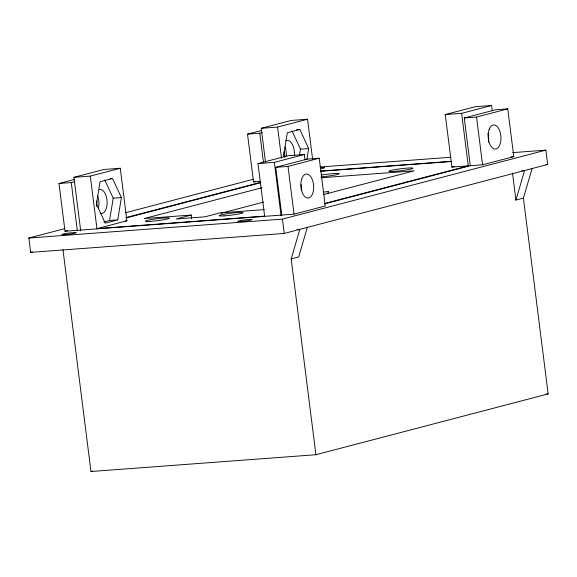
<?xml version="1.0" encoding="UTF-8"?>
<svg xmlns="http://www.w3.org/2000/svg" width="577" height="577" viewBox="0 0 577 577"><rect width="100%" height="100%" fill="white"/><g stroke="black" fill="none" stroke-linecap="round" stroke-linejoin="round"><path stroke-width="0.87" d="M103.752 222.015L109.58 220.493L113.207 198.178L104.725 179.923M117.758 219.88L121.386 197.565L112.529 178.524L100.045 181.791L96.417 204.107L105.274 223.148L117.758 219.88L109.58 220.493M299.513 155.155L300.494 149.147L292.005 130.9M306.856 159.692L308.673 148.534L299.816 129.493L296.542 129.738M62.965 249.74L90.978 471.51L315.922 454.719L291.183 258.922L299.831 229.35L297.141 229.552M307.325 227.388L298.677 256.96L291.183 258.922M532.066 168.556L523.418 198.127L515.925 200.089L524.572 170.518L521.947 170.713M80.701 230.814L73.943 177.327L103.903 169.479L120.268 168.26L126.904 220.789L96.936 228.636L90.3 176.108L120.268 168.26M265.499 162.13L261.222 128.296L291.19 120.449L307.548 119.23L312.611 159.295M281.771 215.07L275.741 167.316L306.957 159.144L319.225 158.228L325.255 205.982L294.039 214.154L65.013 231.254L58.984 183.493L74.584 179.411M260.559 181.373L253.548 181.892L247.511 134.138L261.388 130.51M261.222 128.296L277.58 127.077L307.548 119.23M58.984 183.493L71.252 182.577L74.721 181.676M247.511 134.138L259.78 133.222L262.384 132.544M299.816 129.493L287.332 132.76L283.696 155.076L284.807 157.456M96.936 228.636L264.619 216.115L257.984 163.587L287.945 155.74L304.303 154.521L304.981 159.865M491.59 105.49L461.622 113.337L468.257 165.866L451.899 167.092L445.264 114.556L475.232 106.716L491.59 105.49L492.268 110.842M257.984 163.587L274.342 162.368L304.303 154.521M470.305 165.714L464.269 117.96L495.484 109.789L507.753 108.873L513.79 156.627L482.574 164.798L470.305 165.714L324.288 203.941M275.741 167.316L288.01 166.4L319.225 158.228M464.269 117.96L476.544 117.044L507.753 108.873M512.708 152.616L545.864 150.143L547.674 164.474L284.23 233.44L30.66 252.365L28.85 238.041L64.494 228.708M125.36 212.776L253.166 179.317M65.013 231.254L67.617 230.569M253.548 181.892L255.279 181.438M125.88 217.616L260.602 182.346M126.19 217.918L260.905 182.649M261.857 187.756L144.163 218.568L191.196 215.055L191.643 218.575M30.66 252.365L32.399 251.911M191.196 215.055L176.216 218.979L204.842 216.844L219.823 212.92L264.194 209.61M220.948 213.266L263.66 202.08M323.625 192.062L328.493 191.614M323.524 194.572L414.185 170.835L321.05 177.788M451.899 167.092L454.467 166.414M324.851 203.414L468.257 165.866M28.85 238.041L282.42 219.116L545.864 150.143M90.978 471.51L92.717 471.056M315.922 454.719L548.15 393.918L523.418 198.127M445.264 114.556L461.622 113.337M300.494 149.147L308.673 148.534M73.943 177.327L90.3 176.108M110.077 178.704L111.714 178.581M320.069 166.998L450.889 157.232M320.35 171.066L451.293 161.293M511.157 156.821L513.79 156.627M320.459 171.29L451.38 161.517M545.878 164.604L547.674 164.474M113.207 198.178L121.386 197.565M125.18 220.919L126.904 220.789M546.354 394.055L548.15 393.918M512.52 173.172L515.925 200.089M476.544 117.044L482.574 164.798M328.068 191.73L328.284 193.468M288.01 166.4L294.039 214.154M277.58 127.077L281.518 158.235M282.42 219.116L284.23 233.44M274.342 162.368L281.1 215.856M259.78 133.222L263.465 162.411M71.252 182.577L77.282 230.338M321.591 175.055A12.074 0.988 -7.2 0 1 339.247 173.749A12.074 0.988 -7.2 0 1 320.971 176.865M97.6 195.617A12.074 6.376 85.7 0 1 98.328 208.347M285.002 146.919A12.074 6.376 85.7 0 1 286.17 156.05M99.41 189.465A12.074 6.376 85.7 0 1 107.127 201.755A12.074 6.376 85.7 0 1 100.369 213.346M285.68 140.802A12.074 6.376 85.7 0 1 294.357 155.437M320.79 167.647A7.241 0.591 -7.2 0 1 321.432 168.599M488.041 133.756A12.074 6.376 85.7 0 1 488.467 142.245M301.129 184.618A12.074 6.376 85.7 0 1 301.324 190.085M284.043 151.722A12.074 6.376 85.7 0 1 284.108 156.41M96.792 200.991A12.074 6.376 85.7 0 1 96.712 206.422M224.064 215.87A12.074 0.988 -7.2 0 0 243.004 212.79A12.074 0.988 -7.2 0 0 226.184 213.887A12.074 0.988 -7.2 0 0 224.064 215.87M150.604 221.359A12.074 0.988 -7.2 0 0 169.4 218.265A12.074 0.988 -7.2 0 0 152.393 219.411A12.074 0.988 -7.2 0 0 150.604 221.359M394.646 171.362A12.074 0.988 -7.2 0 0 412.865 168.253A12.074 0.988 -7.2 0 0 395.151 169.573A12.074 0.988 -7.2 0 0 394.646 171.362M65.316 234.615A7.241 0.591 -7.2 0 0 76.243 232.747A7.241 0.591 -7.2 0 0 65.619 233.541A7.241 0.591 -7.2 0 0 65.316 234.615M241.179 221.489A7.241 0.591 -7.2 0 0 252.106 219.621A7.241 0.591 -7.2 0 0 241.482 220.414A7.241 0.591 -7.2 0 0 241.179 221.489M489.217 129.284A12.074 6.376 85.7 0 0 494.092 148.873A12.074 6.376 85.7 0 0 500.317 132.84A12.074 6.376 85.7 0 0 489.217 129.284M301.591 179.317A12.074 6.376 85.7 0 0 307.476 198.048A12.074 6.376 85.7 0 0 312.705 180.716A12.074 6.376 85.7 0 0 301.591 179.317"/></g></svg>
